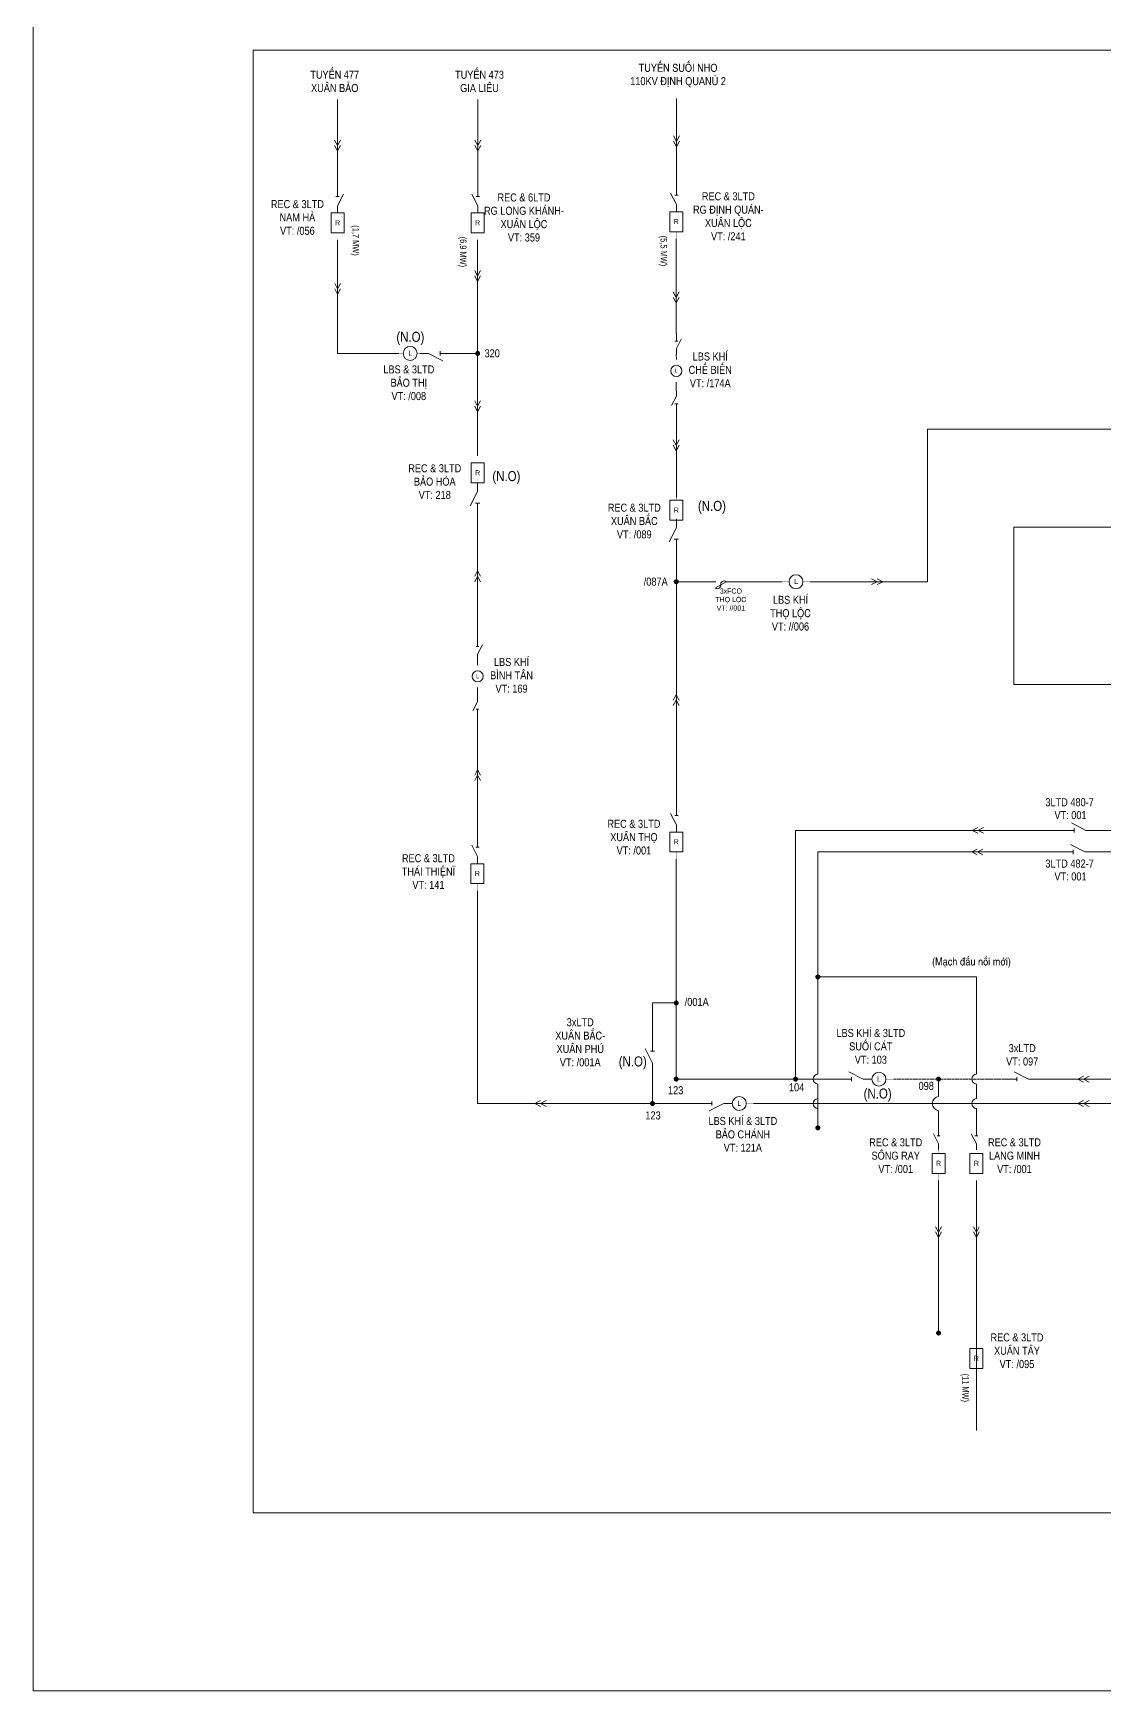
# Model space of a CAD drawing. Header units: inches. Extents: x 2152 to 4977, y -3144 to -873.
# Drawn here: x 4314.4 to 4597.3, y -1779.2 to -1341.6 of the extents above; entities that cross this region are included whole.
import ezdxf
from ezdxf.enums import TextEntityAlignment as Align

# ---------------------------------------------------------------- set-up
doc = ezdxf.new("R2010")
doc.units = ezdxf.units.IN
doc.header["$LTSCALE"] = 0.2
doc.header["$MEASUREMENT"] = 0
doc.linetypes.add('DASHED', pattern=[0.75, 0.5, -0.25])
doc.layers.get('0').update_dxf_attribs({"lineweight": 5})
for name, color, linetype, lineweight in [('Cap ngam', 1, 'DASHED', 15), ('Day 22kV', 1, 'Continuous', 13), ('Khung', 7, 'Continuous', 13), ('Text', 7, 'Continuous', 9), ('Thiet bi', 3, 'Continuous', 9), ('Tuyen 475', 6, 'Continuous', 13)]:
    doc.layers.add(name, color=color, linetype=linetype, lineweight=lineweight)
doc.styles.add('V-H-C', font='VHELVCN.TTF')
doc.styles.add('V-H-C-B', font='VHELVCB.TTF')

# ---------------------------------------------------------------- blocks, each defined once
blk = doc.blocks.new('ALTD')
at = {"color": 0}
for points in [[(3.38, 1.08), (1.27, 0), (0, 0)], [(2.99, 0.31), (2.99, -0.31)], [(2.99, 0), (4.73, 0)]]:
    blk.add_lwpolyline(points, dxfattribs=at)
blk = doc.blocks.new('FCO')
at = {"color": 0}
blk.add_lwpolyline([(0, 0, 0.707499), (0.8, 0.8, -0.707499), (1.6, 1.6, -5.301682)], format="xyb", dxfattribs=at)
blk.add_lwpolyline([(0, 0), (1.6, 1.6)], dxfattribs=at)

msp = doc.modelspace()

# ---------------------------------------------------------------- linework, layer by layer
at = {"layer": 'Cap ngam', "linetype": 'DASHED', "ltscale": 50, "elevation": 0.2}
msp.add_lwpolyline([(4613.42, -1552.01), (4610.67, -1552.01, 0.818695), (4606.63, -1552.01), (4594.6, -1552.01)], format="xyb", dxfattribs=at)
at = {"layer": 'Day 22kV'}
for p, q in [((4394.73, -1382.18, -0.44), (4394.73, -1359.1, -0.44)), ((4431.77, -1382.18, -0.44), (4431.77, -1359.1, -0.44)), ((4484.19, -1381.87, -0.44), (4484.19, -1358.8, -0.44)), ((4484.16, -1420.85, -0.44), (4484.15, -1395.87, -0.44)), ((4431.73, -1453.15, -0.44), (4431.73, -1396.17, -0.44)), ((4484.18, -1427.76, -0.44), (4484.17, -1426.29, -0.44)), ((4484.17, -1435.96, -0.44), (4484.17, -1433.71, -0.44)), ((4484.19, -1464.19, -0.44), (4484.18, -1441.4, -0.44)), ((4431.73, -1508.39, -0.44), (4431.72, -1506.93, -0.44)), ((4431.72, -1516.59, -0.44), (4431.72, -1514.34, -0.44)), ((4477.88, -1615.71, -0.44), (4477.88, -1624.12, -0.44)), ((4553.4, -1644.46, -0.44), (4553.4, -1684.71, -0.44)), ((4563.38, -1644.46, -0.44), (4563.38, -1710.39, -0.44))]:
    msp.add_line(p, q, dxfattribs=at)
msp.add_lwpolyline([(4372.45, -1346.11), (4918.45, -1346.11), (4918.45, -1732.21), (4372.45, -1732.21)], close=True, dxfattribs=at)
for points, elevation in [([(4394.78, -1396.17), (4394.78, -1426.12), (4410.94, -1426.12)], -0.44), ([(4425, -1426.12), (4431.73, -1426.12)], -0.44), ([(4641.78, -1446.15), (4550.44, -1446.15), (4550.44, -1486.39), (4519.49, -1486.39)], 0.2), ([(4484.19, -1486.39), (4494.58, -1486.39)], 0.2), ([(4497.3, -1486.39), (4512.04, -1486.39)], 0.2), ([(4608.61, -1524.31), (4608.61, -1624.12), (4504.52, -1624.12)], 0.2), ([(4586.1, -1552.01), (4515.65, -1552.01), (4515.65, -1617.68)], 0.2), ([(4585.79, -1557.72), (4521.53, -1557.72), (4521.53, -1616.35)], 0.2), ([(4606.33, -1557.72), (4594.29, -1557.72)], 0.2), ([(4527.32, -1617.68), (4484.15, -1617.68), (4484.15, -1559.58)], 0.2), ([(4490.46, -1624.12), (4431.68, -1624.12), (4431.68, -1567.96)], 0.2), ([(4521.53, -1590.71), (4563.38, -1590.71), (4563.38, -1616.35)], -0.44), ([(4477.88, -1607.21), (4477.88, -1597.57), (4484.15, -1597.57)], -0.44), ([(4521.53, -1619), (4521.53, -1630.55)], 0.2), ([(4563.38, -1619), (4563.38, -1622.8)], -0.44), ([(4563.38, -1625.45), (4563.38, -1630.43)], -0.44)]:
    msp.add_lwpolyline(points, dxfattribs=dict(at, elevation=elevation))
at = {"layer": 'Day 22kV', "const_width": 0.647}
for points, elevation in [([(4431.73, -1425.79, 1), (4431.73, -1426.46, 1), (4431.73, -1425.79, 2.414214)], -0.44), ([(4484.15, -1486.05, 1), (4484.15, -1486.72, 1), (4484.15, -1486.05, 2.414214)], 0.2), ([(4521.53, -1590.38, 1), (4521.53, -1591.05, 1), (4521.53, -1590.38, 2.414214)], -0.44), ([(4484.15, -1597.23, 1), (4484.15, -1597.9, 1), (4484.15, -1597.23, 2.414214)], -0.44), ([(4484.15, -1617.34, 1), (4484.15, -1618.01, 1), (4484.15, -1617.34, 2.414214)], 0.2), ([(4515.65, -1617.34, 1), (4515.65, -1618.01, 1), (4515.65, -1617.34, 2.414214)], -0.44), ([(4553.4, -1617.34, 1), (4553.4, -1618.01, 1), (4553.4, -1617.34, 2.414214)], -0.44), ([(4477.88, -1623.79, 1), (4477.88, -1624.46, 1), (4477.88, -1623.79, 2.414214)], -0.44), ([(4521.53, -1630.21, 1), (4521.53, -1630.88, 1), (4521.53, -1630.21, 2.414214)], -0.44), ([(4553.4, -1684.38, 1), (4553.4, -1685.04, 1), (4553.4, -1684.38, 2.414214)], -1.08)]:
    msp.add_lwpolyline(points, format="xyb", dxfattribs=dict(at, elevation=elevation))
at = {"layer": 'Day 22kV'}
for points, elevation in [([(4620.04, -1524.31), (4620.04, -1617.68), (4610.67, -1617.68, 0.818695), (4606.63, -1617.68), (4579.46, -1617.68)], 0.2), ([(4521.53, -1616.35), (4521.53, -1616.35, 0.899221), (4521.53, -1619)], 0.2), ([(4563.38, -1616.35), (4563.38, -1616.35, 0.899221), (4563.38, -1619)], -0.44), ([(4521.53, -1622.8), (4521.53, -1622.8, 0.899221), (4521.53, -1625.45)], 0.2), ([(4563.38, -1622.8), (4563.38, -1622.8, 0.899221), (4563.38, -1625.45)], -0.44)]:
    msp.add_lwpolyline(points, format="xyb", dxfattribs=dict(at, elevation=elevation))
at = {"layer": 'Khung', "color": 1, "linetype": 'DASHED'}
msp.add_line((4570.96, -1617.68, -0.44), (4541.38, -1617.68, -0.44), dxfattribs=at)
at = {"layer": 'Khung'}
msp.add_lwpolyline([(4314.4, -873.17), (4977.05, -873.17), (4977.05, -1779.16), (4314.4, -1779.16)], close=True, dxfattribs=at)
at = {"layer": 'Khung', "elevation": 0.04}
msp.add_lwpolyline([(4573.25, -1472.01), (4770.9, -1472.01), (4770.9, -1513.5), (4573.25, -1513.5)], close=True, dxfattribs=at)
at = {"layer": 'Text', "color": 1, "linetype": 'Continuous'}
for p, q in [((4431.73, -1468.78, -0.44), (4431.73, -1501.49, -0.44)), ((4484.19, -1478.25, -0.44), (4484.19, -1545.59, -0.44)), ((4431.73, -1514.34, -0.44), (4431.73, -1516.59, -0.44)), ((4431.73, -1522.03, -0.44), (4431.73, -1553.96, -0.44))]:
    msp.add_line(p, q, dxfattribs=at)
at = {"layer": 'Thiet bi'}
for p, q in [((4484.19, -1370.14, -0.44), (4483.42, -1368.69, -0.44)), ((4484.19, -1370.14, -0.44), (4484.97, -1368.69, -0.44)), ((4394.73, -1371.24, -0.44), (4393.96, -1369.79, -0.44)), ((4394.73, -1372.67, -0.44), (4393.96, -1371.22, -0.44)), ((4394.73, -1371.24, -0.44), (4395.51, -1369.79, -0.44)), ((4394.73, -1372.67, -0.44), (4395.51, -1371.22, -0.44)), ((4431.77, -1371.24, -0.44), (4431, -1369.79, -0.44)), ((4431.77, -1372.67, -0.44), (4431, -1371.22, -0.44)), ((4431.77, -1371.24, -0.44), (4432.55, -1369.79, -0.44)), ((4431.77, -1372.67, -0.44), (4432.55, -1371.22, -0.44)), ((4484.19, -1371.56, -0.44), (4483.42, -1370.11, -0.44)), ((4484.19, -1371.56, -0.44), (4484.97, -1370.11, -0.44)), ((4431.73, -1405.71, -0.44), (4430.95, -1404.26, -0.44)), ((4431.73, -1405.71, -0.44), (4432.5, -1404.26, -0.44)), ((4394.78, -1409.07, -0.44), (4394, -1407.62, -0.44)), ((4394.78, -1409.07, -0.44), (4395.55, -1407.62, -0.44)), ((4431.73, -1407.13, -0.44), (4430.95, -1405.68, -0.44)), ((4431.73, -1407.13, -0.44), (4432.5, -1405.68, -0.44)), ((4394.78, -1410.49, -0.44), (4394, -1409.04, -0.44)), ((4394.78, -1410.49, -0.44), (4395.55, -1409.04, -0.44)), ((4484.16, -1411.34, -0.44), (4483.38, -1409.89, -0.44)), ((4484.16, -1412.77, -0.44), (4483.38, -1411.32, -0.44)), ((4484.16, -1411.34, -0.44), (4484.93, -1409.89, -0.44)), ((4484.16, -1412.77, -0.44), (4484.93, -1411.32, -0.44)), ((4431.73, -1440.08, -0.44), (4430.95, -1438.63, -0.44)), ((4431.73, -1440.08, -0.44), (4432.5, -1438.63, -0.44)), ((4431.73, -1441.5, -0.44), (4430.95, -1440.05, -0.44)), ((4431.73, -1441.5, -0.44), (4432.5, -1440.05, -0.44)), ((4484.16, -1450.38, -0.44), (4483.38, -1448.93, -0.44)), ((4484.16, -1451.8, -0.44), (4483.38, -1450.35, -0.44)), ((4484.16, -1450.38, -0.44), (4484.93, -1448.93, -0.44)), ((4484.16, -1451.8, -0.44), (4484.93, -1450.35, -0.44)), ((4431.73, -1483.49, -0.44), (4430.95, -1484.94, -0.44)), ((4431.73, -1484.92, -0.44), (4430.95, -1486.37, -0.44)), ((4431.73, -1483.49, -0.44), (4432.5, -1484.94, -0.44)), ((4431.73, -1484.92, -0.44), (4432.5, -1486.37, -0.44)), ((4537.15, -1486.39, 0.2), (4535.7, -1485.61, 0.2)), ((4537.15, -1486.39, 0.2), (4535.7, -1487.16, 0.2)), ((4538.67, -1486.39, 0.2), (4537.22, -1485.61, 0.2)), ((4538.67, -1486.39, 0.2), (4537.22, -1487.16, 0.2)), ((4484.16, -1516.2, -0.44), (4483.38, -1517.65, -0.44)), ((4484.16, -1517.63, -0.44), (4483.38, -1519.08, -0.44)), ((4484.16, -1516.2, -0.44), (4484.93, -1517.65, -0.44)), ((4484.16, -1517.63, -0.44), (4484.93, -1519.08, -0.44)), ((4431.73, -1536.01, -0.44), (4430.95, -1537.46, -0.44)), ((4431.73, -1537.44, -0.44), (4430.95, -1538.89, -0.44)), ((4431.73, -1536.01, -0.44), (4432.5, -1537.46, -0.44)), ((4431.73, -1537.44, -0.44), (4432.5, -1538.89, -0.44)), ((4562.3, -1552.01, 0.2), (4563.75, -1551.23, 0.2)), ((4562.3, -1552.01, 0.2), (4563.75, -1552.78, 0.2)), ((4563.82, -1552.01, 0.2), (4565.27, -1551.23, 0.2)), ((4563.82, -1552.01, 0.2), (4565.27, -1552.78, 0.2)), ((4562.14, -1557.72, 0.2), (4563.59, -1556.94, 0.2)), ((4562.14, -1557.72, 0.2), (4563.58, -1558.5, 0.2)), ((4563.66, -1557.72, 0.2), (4565.11, -1556.94, 0.2)), ((4563.66, -1557.72, 0.2), (4565.11, -1558.5, 0.2)), ((4590.18, -1617.68, 0.2), (4591.63, -1616.9, 0.2)), ((4590.18, -1617.68, 0.2), (4591.63, -1618.45, 0.2)), ((4591.7, -1617.68, 0.2), (4593.15, -1616.9, 0.2)), ((4591.7, -1617.68, 0.2), (4593.15, -1618.45, 0.2)), ((4446.83, -1624.12, 0.2), (4448.28, -1623.35, 0.2)), ((4448.35, -1624.12, 0.2), (4449.8, -1623.35, 0.2)), ((4590.18, -1624.12, 0.2), (4591.63, -1623.35, 0.2)), ((4591.7, -1624.12, 0.2), (4593.15, -1623.35, 0.2)), ((4446.83, -1624.12, 0.2), (4448.28, -1624.9, 0.2)), ((4448.35, -1624.12, 0.2), (4449.8, -1624.9, 0.2)), ((4590.18, -1624.12, 0.2), (4591.63, -1624.9, 0.2)), ((4591.7, -1624.12, 0.2), (4593.15, -1624.9, 0.2)), ((4553.4, -1658.08, -0.44), (4552.63, -1656.63, -0.44)), ((4553.4, -1659.48, -0.44), (4552.63, -1658.03, -0.44)), ((4553.4, -1658.08, -0.44), (4554.18, -1656.63, -0.44)), ((4553.4, -1659.48, -0.44), (4554.18, -1658.03, -0.44)), ((4563.38, -1658.08, -0.44), (4562.61, -1656.63, -0.44)), ((4563.38, -1659.48, -0.44), (4562.61, -1658.03, -0.44)), ((4563.38, -1658.08, -0.44), (4564.16, -1656.63, -0.44)), ((4563.38, -1659.48, -0.44), (4564.16, -1658.03, -0.44))]:
    msp.add_line(p, q, dxfattribs=at)
for points, elevation in [([(4394.78, -1387.15, 0.064, 0.064, 0), (4394.78, -1389.03, 0.32, 0.32, 0)], -0.44), ([(4431.73, -1387.15, 0.064, 0.064, 0), (4431.73, -1389.03, 0.32, 0.32, 0)], -0.44), ([(4484.15, -1386.85, 0.064, 0.064, 0), (4484.15, -1388.73, 0.32, 0.32, 0)], -0.44), ([(4394.78, -1394.29, 0.064, 0.064, 0), (4394.78, -1396.17, 0.32, 0.32, 0)], -0.44), ([(4431.73, -1394.29, 0.064, 0.064, 0), (4431.73, -1396.17, 0.32, 0.32, 0)], -0.44), ([(4484.15, -1393.99, 0.064, 0.064, 0), (4484.15, -1395.87, 0.32, 0.32, 0)], -0.44), ([(4410.19, -1426.12, 0.064, 0.064, 0), (4412.08, -1426.12, 0.32, 0.32, 0)], -1.08), ([(4415.75, -1426.12, 0.064, 0.064, 0), (4417.64, -1426.12, 0.32, 0.32, 0)], -0.44), ([(4484.18, -1427.76, 0.0512, 0.0512, 0), (4484.18, -1429.26, 0.256, 0.256, 0)], -0.44), ([(4484.18, -1432.2, 0.0512, 0.0512, 0), (4484.18, -1433.71, 0.256, 0.256, 0)], -0.44), ([(4431.73, -1453.15, 0.064, 0.064, 0), (4431.73, -1455.03, 0.32, 0.32, 0)], -0.44), ([(4431.73, -1460.28, 0.064, 0.064, 0), (4431.73, -1462.16, 0.32, 0.32, 0)], -0.44), ([(4484.19, -1463.01, 0.064, 0.064, 0), (4484.19, -1464.89, 0.32, 0.32, 0)], -1.08), ([(4484.19, -1470.15, 0.064, 0.064, 0), (4484.19, -1472.03, 0.32, 0.32, 0)], -1.08), ([(4431.73, -1508.39, 0.0512, 0.0512, 0), (4431.73, -1509.89, 0.256, 0.256, 0)], -0.44), ([(4431.73, -1512.84, 0.0512, 0.0512, 0), (4431.73, -1514.34, 0.256, 0.256, 0)], -0.44), ([(4484.15, -1550.56, 0.064, 0.064, 0), (4484.15, -1552.45, 0.32, 0.32, 0)], -0.44), ([(4484.15, -1557.7, 0.064, 0.064, 0), (4484.15, -1559.58, 0.32, 0.32, 0)], -0.44), ([(4431.68, -1558.94, 0.064, 0.064, 0), (4431.68, -1560.82, 0.32, 0.32, 0)], -0.44), ([(4431.68, -1566.08, 0.064, 0.064, 0), (4431.68, -1567.96, 0.32, 0.32, 0)], -0.44), ([(4533.94, -1617.68, 0.064, 0.064, 0), (4535.82, -1617.68, 0.32, 0.32, 0)], -0.44), ([(4539.5, -1617.68, 0.064, 0.064, 0), (4541.38, -1617.68, 0.32, 0.32, 0)], -0.44), ([(4497.08, -1624.12, 0.064, 0.064, 0), (4498.96, -1624.12, 0.32, 0.32, 0)], -0.44), ([(4502.64, -1624.12, 0.064, 0.064, 0), (4504.52, -1624.12, 0.32, 0.32, 0)], 0.2), ([(4553.4, -1635.44, 0.064, 0.064, 0), (4553.4, -1637.32, 0.32, 0.32, 0)], -0.44), ([(4563.38, -1635.44, 0.064, 0.064, 0), (4563.38, -1637.32, 0.32, 0.32, 0)], -0.44), ([(4553.4, -1642.58, 0.064, 0.064, 0), (4553.4, -1644.46, 0.32, 0.32, 0)], -0.44), ([(4563.38, -1642.58, 0.064, 0.064, 0), (4563.38, -1644.46, 0.32, 0.32, 0)], -0.44), ([(4563.38, -1686.93, 0.064, 0.064, 0), (4563.38, -1688.81, 0.32, 0.32, 0)], -0.44), ([(4563.38, -1694.06, 0.064, 0.064, 0), (4563.38, -1695.95, 0.32, 0.32, 0)], -0.44)]:
    msp.add_lwpolyline(points, format="xyseb", dxfattribs=dict(at, elevation=elevation))
at = {"layer": 'Thiet bi', "lineweight": 20, "ltscale": 10}
for points, elevation in [([(4393.06, -1389.03), (4393.06, -1394.29), (4396.49, -1394.29), (4396.49, -1389.03), (4393.06, -1389.03)], -0.44), ([(4433.44, -1389.03), (4433.44, -1394.29), (4430.01, -1394.29), (4430.01, -1389.03), (4433.44, -1389.03)], -0.44), ([(4485.86, -1388.73), (4485.86, -1393.99), (4482.43, -1393.99), (4482.43, -1388.73), (4485.86, -1388.73)], -0.44), ([(4433.44, -1455.03), (4433.44, -1460.28), (4430.01, -1460.28), (4430.01, -1455.03), (4433.44, -1455.03)], -0.44), ([(4485.91, -1464.89), (4485.91, -1470.15), (4482.48, -1470.15), (4482.48, -1464.89), (4485.91, -1464.89)], -1.08), ([(4485.86, -1552.45), (4485.86, -1557.7), (4482.43, -1557.7), (4482.43, -1552.45), (4485.86, -1552.45)], -0.44), ([(4433.39, -1560.82), (4433.39, -1566.08), (4429.97, -1566.08), (4429.97, -1560.82), (4433.39, -1560.82)], -0.44), ([(4555.12, -1637.32), (4555.12, -1642.58), (4551.69, -1642.58), (4551.69, -1637.32), (4555.12, -1637.32)], -0.44), ([(4565.1, -1637.32), (4565.1, -1642.58), (4561.67, -1642.58), (4561.67, -1637.32), (4565.1, -1637.32)], -0.44), ([(4565.1, -1688.81), (4565.1, -1694.06), (4561.67, -1694.06), (4561.67, -1688.81), (4565.1, -1688.81)], -0.44)]:
    msp.add_lwpolyline(points, dxfattribs=dict(at, elevation=elevation))
at = {"layer": 'Thiet bi', "color": 1, "elevation": 0.2}
for points in [[(4512.04, -1486.39, 0.064, 0.064, 0), (4513.93, -1486.39, 0.32, 0.32, 0)], [(4517.6, -1486.39, 0.064, 0.064, 0), (4519.49, -1486.39, 0.32, 0.32, 0)]]:
    msp.add_lwpolyline(points, format="xyseb", dxfattribs=at)
at = {"layer": 'Thiet bi', "lineweight": 20, "ltscale": 10}
for centre, radius in [((4413.92, -1426.12, -0.44), 1.84), ((4484.18, -1430.73, 0.07), 1.47), ((4431.73, -1511.36, 0.07), 1.47), ((4537.66, -1617.68, 0.2), 1.84), ((4500.8, -1624.12, 0.2), 1.84)]:
    msp.add_circle(centre, radius, dxfattribs=at)
at = {"layer": 'Thiet bi', "color": 1, "lineweight": 20, "ltscale": 10}
msp.add_circle((4515.77, -1486.39, 0.84), 1.84, dxfattribs=at)
at = {"layer": 'Tuyen 475', "color": 1, "linetype": 'Continuous', "elevation": -0.44}
msp.add_lwpolyline([(4553.4, -1617.68), (4553.4, -1622.24, 0.880264), (4553.4, -1626.01), (4553.4, -1631.37), (4553.4, -1631.37)], format="xyb", dxfattribs=at)

# ---------------------------------------------------------------- block references
at = {"layer": 'Day 22kV', "yscale": 1.798227080179004, "zscale": 1.79822708017858}
for p, xscale, rotation in [((4416.5, -1426.12, -0.44), -1.798227080178549, 180.0000000000072), ((4498.96, -1624.12, 0.2), 1.798227080178549, 180)]:
    msp.add_blockref('ALTD', p, dxfattribs=dict(at, xscale=xscale, rotation=rotation))
at = {"layer": 'Day 22kV', "xscale": -1.798227080178549, "yscale": 1.798227080179004, "zscale": 1.79822708017858}
for p in [(4535.82, -1617.68, 0.2), (4579.46, -1617.68, 0.2)]:
    msp.add_blockref('ALTD', p, dxfattribs=at)
at = {"layer": 'Thiet bi'}
for name, p, xscale, yscale, zscale, rotation in [('ALTD', (4394.73, -1388.98, -0.44), -1.438581664143157, 1.438581664143157, 1.438581664142865, 270), ('ALTD', (4431.77, -1388.98, -0.44), 1.438581664143157, 1.438581664143157, 1.438581664142865, 90), ('ALTD', (4484.19, -1388.67, -0.44), 1.438581664143157, 1.438581664143157, 1.438581664142865, 90), ('ALTD', (4484.18, -1426.29, -0.44), -1.150865331314435, 1.150865331314435, 1.150865331314292, 269.9999999999774), ('ALTD', (4484.18, -1435.96, -0.44), -1.150865331314435, 1.150865331314435, 1.150865331314292, 89.99999999997739), ('ALTD', (4431.73, -1460.28, -0.44), -1.798227080178549, 1.798227080178549, 1.79822708017858, 90), ('ALTD', (4484.19, -1469.75, -0.44), -1.798227080178549, 1.798227080178549, 1.79822708017858, 90), ('FCO', (4497.3, -1486.39, 0.2), 1.438581664143154, 1.43858166414293, 1.438581664142865, 164.99999999999), ('ALTD', (4431.73, -1506.93, -0.44), -1.150865331314435, 1.150865331314435, 1.150865331314292, 269.9999999999774), ('ALTD', (4431.73, -1516.59, -0.44), -1.150865331314435, 1.150865331314435, 1.150865331314292, 89.99999999997739), ('ALTD', (4484.19, -1552.39, -0.44), 1.438581664143157, 1.438581664143157, 1.438581664142865, 90), ('ALTD', (4431.73, -1560.76, -0.44), 1.438581664143157, 1.438581664143157, 1.438581664142865, 90), ('ALTD', (4477.88, -1615.71, -0.44), 1.798227080179004, 1.798227080179004, 1.79822708017858, 90), ('ALTD', (4553.4, -1636.38, -0.44), 1.258758956125348, 1.258758956125348, 1.258758956125006, 90), ('ALTD', (4563.38, -1636.38, -0.44), 1.258758956125348, 1.258758956125348, 1.258758956125006, 90)]:
    msp.add_blockref(name, p, dxfattribs=dict(at, xscale=xscale, yscale=yscale, zscale=zscale, rotation=rotation))
at = {"layer": 'Thiet bi', "xscale": -1.798227080178549, "yscale": 1.798227080179004, "zscale": 1.79822708017858}
for p in [(4594.6, -1552.01, 0.2), (4594.29, -1557.72, 0.2)]:
    msp.add_blockref('ALTD', p, dxfattribs=at)

# ---------------------------------------------------------------- texts
at = {"layer": 'Text', "style": 'V-H-C-B'}
for s, p in [('(1,7 MW)', (4398.74, -1392.29, 0.2)), ('(6,9 MW)', (4427.08, -1395.3, 0.2)), ('(5,5 MW)', (4480.01, -1395.06, 0.2)), ('(11 MW)', (4559.69, -1695.42, 0.2))]:
    msp.add_text(s, height=1.706, rotation=270, dxfattribs=at).set_placement(p)
at = {"layer": 'Text', "color": 1, "style": 'V-H-C-B'}
for p in [(4413.97, -1423.06, -0.44), (4439.32, -1459.82, -0.44), (4493.58, -1467.69, 0.29), (4472.67, -1614.33), (4537.32, -1622.8)]:
    msp.add_text('(N.O)', height=2.639, dxfattribs=at).set_placement(p, align=Align.CENTER)
at = {"layer": 'Text', "style": 'V-H-C'}
for s, p in [('3LTD 480-7', (4581.59, -1545.65, 0.2)), ('VT: 001', (4583.99, -1549.04, 0.2)), ('3LTD 482-7', (4581.59, -1561.84, 0.2)), ('VT: 001', (4583.99, -1565.23, 0.2))]:
    msp.add_text(s, height=2.113, dxfattribs=at).set_placement(p)
at = {"layer": 'Text', "attachment_point": 5, "style": 'V-H-C'}
for s, insert, char_height, width in [('TUYEÁN 477 \\PXUAÂN BAÛO', (4394, -1354.32, -0.44), 2.1129, 24.2559), ('TUYEÁN 473 \\PGIA LIEÂU', (4432.22, -1354.32, -0.44), 2.1129, 24.2559), ('TUYEÁN SUOÁI NHO\\P110KV ÑÒNH QUANÙ 2', (4484.64, -1352.78, -0.44), 2.1129, 24.2559), ('REC & 3LTD\\PNAM HAØ\\PVT: /056', (4384.15, -1390.24, -0.44), 2.113, 29.7747), ('REC & 6LTD\\PRG LONG KHAÙNH-\\PXUAÂN LOÄC\\PVT: 359', (4443.96, -1390.24, -0.44), 2.1129, 20.1484), ('REC & 3LTD\\PRG ÑÒNH QUAÙN-\\PXUAÂN LOÄC\\PVT: /241', (4497.91, -1389.94, -0.44), 2.1129, 24.2559), ('320', (4435.57, -1426.1, -0.44), 2.113, 24.2559), ('LBS KHÍ\\PCHEÁ BIEÁN\\PVT: /174A', (4493.13, -1430.47, -0.44), 2.113, 24.2559), ('LBS & 3LTD\\PBAÛO THÒ\\PVT: /008', (4413.56, -1433.87, -0.44), 2.113, 24.2559), ('REC & 3LTD\\PBAÛO HOØA\\PVT: 218', (4420.41, -1459.97, -0.44), 2.113, 24.2559), ('REC & 3LTD\\PXUAÂN BAÉC\\PVT: /089', (4473.08, -1470.37, -0.44), 2.113, 24.2559), ('/087A', (4478.74, -1486.37, 0.2), 2.113, 24.2559), ('3xFCO\\PTHOÏ LOÄC\\PVT: //001', (4498.57, -1491.1, 0.2), 1.349, 19.5), ('LBS KHÍ\\PTHOÏ LOÄC\\PVT: //006', (4514.31, -1494.7, 0.2), 2.113, 28.3633), ('LBS KHÍ\\PBÌNH TAÂN\\PVT: 169', (4440.68, -1511.1, -0.44), 2.113, 29.7747), ('REC & 3LTD\\PXUAÂN THOÏ\\PVT: /001', (4472.98, -1553.82, -0.44), 2.113, 24.2559), ('REC & 3LTD\\PTHAÙI THIEÄNÏ\\PVT: 141', (4418.74, -1562.88, -0.44), 2.1129, 24.2559), ('(Maïch ñaáu noái môùi)', (4562.08, -1586.93, 0.2), 2.1129, 24.2559), ('/001A', (4489.55, -1597.32, -0.44), 2.113, 24.2559), ('3xLTD\\PXUAÂN BAÉC-\\PXUAÂN PHUÙ\\PVT: /001A', (4458.81, -1607.97), 2.1129, 30.6578), ('LBS KHÍ & 3LTD\\PSUOÁI CAÙT\\PVT: 103', (4535.52, -1609.04, 0.2), 2.1129, 24.2559), ('3xLTD\\PVT: 097', (4575.48, -1611.28, 0.2), 2.113, 24.2559), ('104', (4515.92, -1619.85, -0.44), 2.113, 24.2559), ('098', (4550.14, -1619.48, -0.44), 2.113, 24.2559), ('123', (4484, -1620.63, -0.44), 2.113, 24.2559), ('123', (4478.02, -1627.28, -0.44), 2.113, 24.2559), ('LBS KHÍ & 3LTD\\PBAÛO CHAÙNH\\PVT: 121A', (4501.74, -1632.26, 0.2), 2.1129, 24.2559), ('REC & 3LTD\\PSOÂNG RAY\\PVT: /001', (4542.09, -1637.9, -0.44), 2.113, 24.2559), ('REC & 3LTD\\PLANG MINH\\PVT: /001', (4573.43, -1637.9, -0.44), 2.113, 24.2559), ('REC & 3LTD\\PXUAÂN TAÂY\\PVT: /095', (4574.1, -1689.39, -0.44), 2.113, 24.2559)]:
    msp.add_mtext(s, dxfattribs=dict(at, insert=insert, char_height=char_height, width=width))
at = {"layer": 'Thiet bi', "attachment_point": 5, "style": 'V-H-C'}
for s, insert, char_height, width in [('R', (4394.77, -1391.62, -0.44), 1.35, 18.0356), ('R', (4431.72, -1391.62, -0.44), 1.35, 18.0356), ('R', (4484.14, -1391.31, -0.44), 1.35, 18.0356), ('L', (4413.95, -1426.06, -1.08), 1.35, 18.0356), ('L', (4484.21, -1430.68, -0.44), 1.08, 14.4285), ('R', (4431.72, -1457.61, -0.44), 1.35, 18.0356), ('R', (4484.18, -1467.47, -1.08), 1.35, 18.0356), ('L', (4431.75, -1511.31, -0.44), 1.08, 14.4285), ('R', (4484.14, -1555.03, -0.44), 1.35, 18.0356), ('R', (4431.67, -1563.4, -0.44), 1.35, 18.0356), ('L', (4537.7, -1617.61, -0.44), 1.35, 18.0356), ('L', (4500.83, -1624.06, -0.44), 1.35, 18.0356), ('R', (4553.39, -1639.9, -0.44), 1.35, 18.0356), ('R', (4563.37, -1639.9, -0.44), 1.35, 18.0356), ('R', (4563.37, -1691.39, -0.44), 1.35, 18.0356)]:
    msp.add_mtext(s, dxfattribs=dict(at, insert=insert, char_height=char_height, width=width))
at = {"layer": 'Thiet bi', "color": 1, "insert": (4515.8, -1486.32, 0.2), "char_height": 1.35, "width": 18.0356, "attachment_point": 5, "style": 'V-H-C'}
msp.add_mtext('L', dxfattribs=at)

doc.saveas('drawing.dxf')
